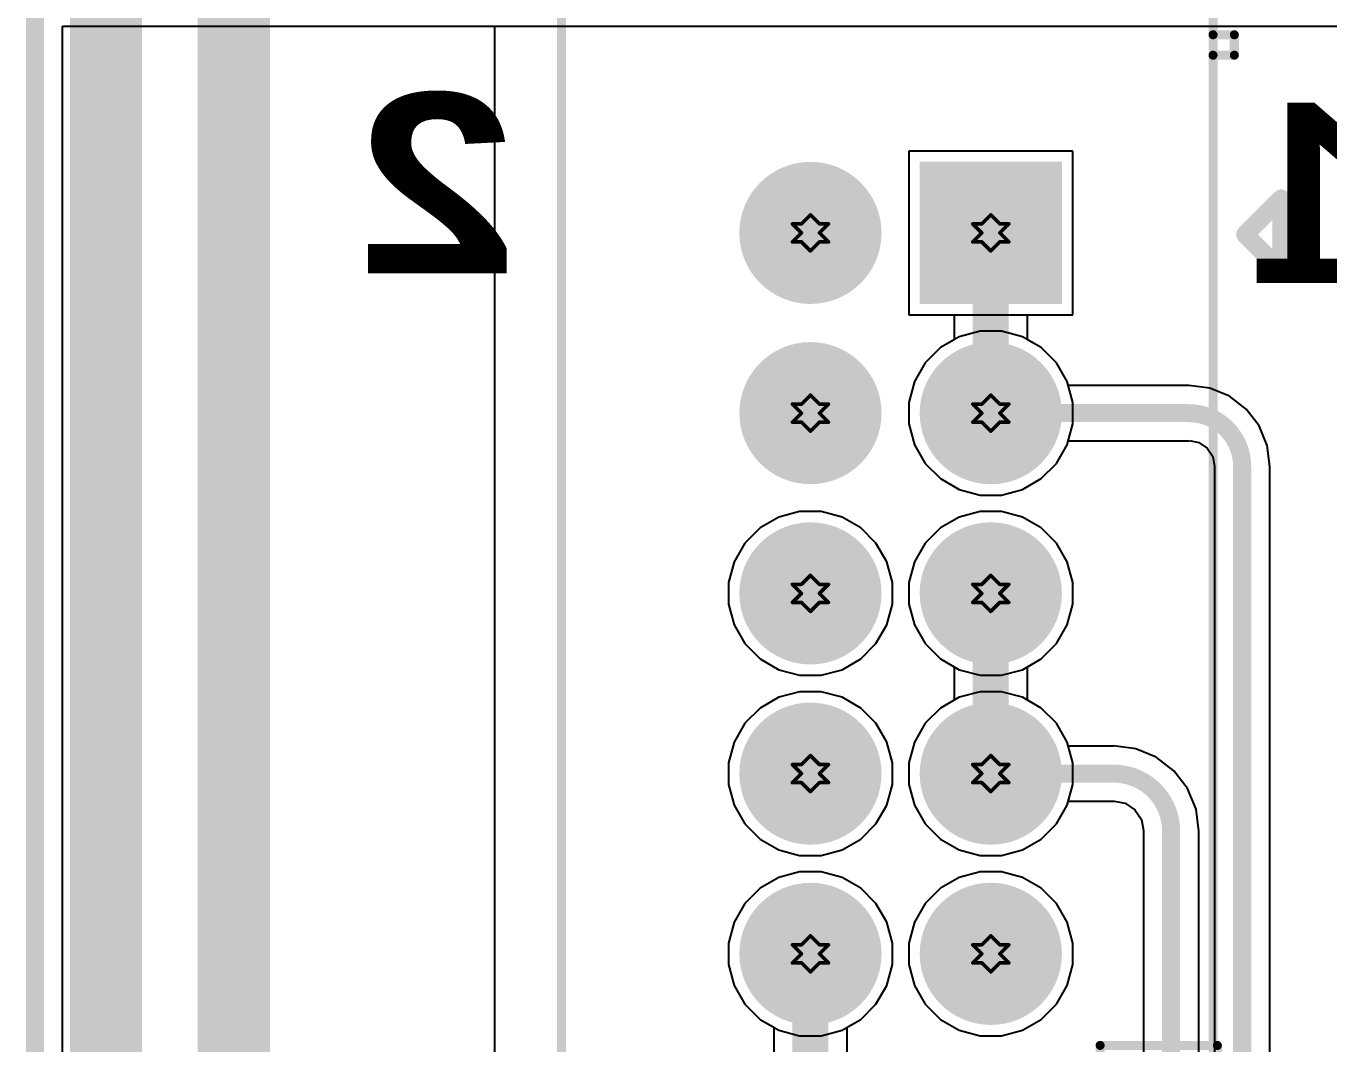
# Model space of a CAD drawing. Header units: inches. Extents: x -0.1 to 10.2, y 0 to 6.5.
# Drawn here: x -0.005 to 0.717, y 2.265 to 2.83 of the extents above; entities that cross this region are included whole.
import ezdxf

# ---------------------------------------------------------------- set-up
doc = ezdxf.new("R2010")
doc.units = ezdxf.units.IN
doc.header["$MEASUREMENT"] = 0
for name, color, linetype in [('Board Outline', 216, 'Continuous'), ('Bottom Layer', 5, 'Continuous'), ('Bottom Overlay', 54, 'Continuous'), ('Bottom Solder', 6, 'Continuous'), ('Drill Drawing', 1, 'Continuous'), ('Multi-Layer', 9, 'Continuous'), ('Pad Holes', 156, 'Continuous'), ('Top Layer', 1, 'Continuous'), ('Top Solder', 216, 'Continuous')]:
    doc.layers.add(name, color=color, linetype=linetype)
doc.styles.add('Arial Black_Bold', font='', dxfattribs={"height": 0.2})
doc.styles.add('Calibri_Bold', font='', dxfattribs={"height": 0.2})
doc.styles.get('Arial Black_Bold').set_extended_font_data('Arial Black', bold=True)
doc.styles.get('Calibri_Bold').set_extended_font_data('Calibri', bold=True)

# ---------------------------------------------------------------- blocks, each defined once
blk = doc.blocks.new('X9555WV_2_12_6TV01_B_57')
at = {"layer": 'Bottom Layer'}
blk.add_hatch(color=5, dxfattribs=at).paths.add_polyline_path([(-0.51457, 0.08543), (-0.51457, 0.01456), (-0.58544, 0.01456), (-0.58544, 0.08543)])
h = blk.add_hatch(color=5, dxfattribs=at)
edge = h.paths.add_edge_path()
edge.add_arc((-0.45, 0.05), 0.03543, 0, 360)
h = blk.add_hatch(color=5, dxfattribs=at)
edge = h.paths.add_edge_path()
edge.add_arc((-0.35, 0.05), 0.03543, 0, 360)
h = blk.add_hatch(color=5, dxfattribs=at)
edge = h.paths.add_edge_path()
edge.add_arc((-0.25, 0.05), 0.03543, 0, 360)
h = blk.add_hatch(color=5, dxfattribs=at)
edge = h.paths.add_edge_path()
edge.add_arc((-0.15, 0.05), 0.03543, 0, 360)
h = blk.add_hatch(color=5, dxfattribs=at)
edge = h.paths.add_edge_path()
edge.add_arc((-0.55, -0.05), 0.03543, 0, 360)
h = blk.add_hatch(color=5, dxfattribs=at)
edge = h.paths.add_edge_path()
edge.add_arc((-0.45, -0.05), 0.03543, 0, 360)
h = blk.add_hatch(color=5, dxfattribs=at)
edge = h.paths.add_edge_path()
edge.add_arc((-0.35, -0.05), 0.03543, 0, 360)
h = blk.add_hatch(color=5, dxfattribs=at)
edge = h.paths.add_edge_path()
edge.add_arc((-0.25, -0.05), 0.03543, 0, 360)
h = blk.add_hatch(color=5, dxfattribs=at)
edge = h.paths.add_edge_path()
edge.add_arc((-0.15, -0.05), 0.03543, 0, 360)
at = {"layer": 'Bottom Solder'}
blk.add_hatch(color=6, dxfattribs=at).paths.add_polyline_path([(-0.51057, 0.08943), (-0.51057, 0.01056), (-0.58944, 0.01056), (-0.58944, 0.08943)])
h = blk.add_hatch(color=6, dxfattribs=at)
edge = h.paths.add_edge_path()
edge.add_arc((-0.45, 0.05), 0.03943, 0, 360)
h = blk.add_hatch(color=6, dxfattribs=at)
edge = h.paths.add_edge_path()
edge.add_arc((-0.35, 0.05), 0.03943, 0, 360)
h = blk.add_hatch(color=6, dxfattribs=at)
edge = h.paths.add_edge_path()
edge.add_arc((-0.25, 0.05), 0.03943, 0, 360)
h = blk.add_hatch(color=6, dxfattribs=at)
edge = h.paths.add_edge_path()
edge.add_arc((-0.15, 0.05), 0.03943, 0, 360)
h = blk.add_hatch(color=6, dxfattribs=at)
edge = h.paths.add_edge_path()
edge.add_arc((-0.55, -0.05), 0.03943, 0, 360)
h = blk.add_hatch(color=6, dxfattribs=at)
edge = h.paths.add_edge_path()
edge.add_arc((-0.45, -0.05), 0.03943, 0, 360)
h = blk.add_hatch(color=6, dxfattribs=at)
edge = h.paths.add_edge_path()
edge.add_arc((-0.35, -0.05), 0.03943, 0, 360)
h = blk.add_hatch(color=6, dxfattribs=at)
edge = h.paths.add_edge_path()
edge.add_arc((-0.25, -0.05), 0.03943, 0, 360)
h = blk.add_hatch(color=6, dxfattribs=at)
edge = h.paths.add_edge_path()
edge.add_arc((-0.15, -0.05), 0.03943, 0, 360)
at = {"layer": 'Multi-Layer'}
blk.add_hatch(color=9, dxfattribs=at).paths.add_polyline_path([(-0.51457, 0.08543), (-0.51457, 0.01456), (-0.58544, 0.01456), (-0.58544, 0.08543)])
h = blk.add_hatch(color=9, dxfattribs=at)
edge = h.paths.add_edge_path()
edge.add_arc((-0.45, 0.05), 0.03543, 0, 360)
h = blk.add_hatch(color=9, dxfattribs=at)
edge = h.paths.add_edge_path()
edge.add_arc((-0.35, 0.05), 0.03543, 0, 360)
h = blk.add_hatch(color=9, dxfattribs=at)
edge = h.paths.add_edge_path()
edge.add_arc((-0.25, 0.05), 0.03543, 0, 360)
h = blk.add_hatch(color=9, dxfattribs=at)
edge = h.paths.add_edge_path()
edge.add_arc((-0.15, 0.05), 0.03543, 0, 360)
h = blk.add_hatch(color=9, dxfattribs=at)
edge = h.paths.add_edge_path()
edge.add_arc((-0.55, -0.05), 0.03543, 0, 360)
h = blk.add_hatch(color=9, dxfattribs=at)
edge = h.paths.add_edge_path()
edge.add_arc((-0.45, -0.05), 0.03543, 0, 360)
h = blk.add_hatch(color=9, dxfattribs=at)
edge = h.paths.add_edge_path()
edge.add_arc((-0.35, -0.05), 0.03543, 0, 360)
h = blk.add_hatch(color=9, dxfattribs=at)
edge = h.paths.add_edge_path()
edge.add_arc((-0.25, -0.05), 0.03543, 0, 360)
h = blk.add_hatch(color=9, dxfattribs=at)
edge = h.paths.add_edge_path()
edge.add_arc((-0.15, -0.05), 0.03543, 0, 360)
at = {"layer": 'Pad Holes'}
h = blk.add_hatch(color=7, dxfattribs=at)
edge = h.paths.add_edge_path()
edge.add_arc((-0.55, 0.05), 0.02165, 0, 360)
h = blk.add_hatch(color=7, dxfattribs=at)
edge = h.paths.add_edge_path()
edge.add_arc((-0.45, 0.05), 0.02165, 0, 360)
h = blk.add_hatch(color=7, dxfattribs=at)
edge = h.paths.add_edge_path()
edge.add_arc((-0.35, 0.05), 0.02165, 0, 360)
h = blk.add_hatch(color=7, dxfattribs=at)
edge = h.paths.add_edge_path()
edge.add_arc((-0.25, 0.05), 0.02165, 0, 360)
h = blk.add_hatch(color=7, dxfattribs=at)
edge = h.paths.add_edge_path()
edge.add_arc((-0.15, 0.05), 0.02165, 0, 360)
h = blk.add_hatch(color=7, dxfattribs=at)
edge = h.paths.add_edge_path()
edge.add_arc((-0.55, -0.05), 0.02165, 0, 360)
h = blk.add_hatch(color=7, dxfattribs=at)
edge = h.paths.add_edge_path()
edge.add_arc((-0.45, -0.05), 0.02165, 0, 360)
h = blk.add_hatch(color=7, dxfattribs=at)
edge = h.paths.add_edge_path()
edge.add_arc((-0.35, -0.05), 0.02165, 0, 360)
h = blk.add_hatch(color=7, dxfattribs=at)
edge = h.paths.add_edge_path()
edge.add_arc((-0.25, -0.05), 0.02165, 0, 360)
h = blk.add_hatch(color=7, dxfattribs=at)
edge = h.paths.add_edge_path()
edge.add_arc((-0.15, -0.05), 0.02165, 0, 360)
at = {"layer": 'Top Layer'}
blk.add_hatch(color=1, dxfattribs=at).paths.add_polyline_path([(-0.51457, 0.08543), (-0.51457, 0.01456), (-0.58544, 0.01456), (-0.58544, 0.08543)])
h = blk.add_hatch(color=1, dxfattribs=at)
edge = h.paths.add_edge_path()
edge.add_arc((-0.45, 0.05), 0.03543, 0, 360)
h = blk.add_hatch(color=1, dxfattribs=at)
edge = h.paths.add_edge_path()
edge.add_arc((-0.35, 0.05), 0.03543, 0, 360)
h = blk.add_hatch(color=1, dxfattribs=at)
edge = h.paths.add_edge_path()
edge.add_arc((-0.25, 0.05), 0.03543, 0, 360)
h = blk.add_hatch(color=1, dxfattribs=at)
edge = h.paths.add_edge_path()
edge.add_arc((-0.15, 0.05), 0.03543, 0, 360)
h = blk.add_hatch(color=1, dxfattribs=at)
edge = h.paths.add_edge_path()
edge.add_arc((-0.55, -0.05), 0.03543, 0, 360)
h = blk.add_hatch(color=1, dxfattribs=at)
edge = h.paths.add_edge_path()
edge.add_arc((-0.45, -0.05), 0.03543, 0, 360)
h = blk.add_hatch(color=1, dxfattribs=at)
edge = h.paths.add_edge_path()
edge.add_arc((-0.35, -0.05), 0.03543, 0, 360)
h = blk.add_hatch(color=1, dxfattribs=at)
edge = h.paths.add_edge_path()
edge.add_arc((-0.25, -0.05), 0.03543, 0, 360)
h = blk.add_hatch(color=1, dxfattribs=at)
edge = h.paths.add_edge_path()
edge.add_arc((-0.15, -0.05), 0.03543, 0, 360)
at = {"layer": 'Top Solder'}
blk.add_hatch(color=216, dxfattribs=at).paths.add_polyline_path([(-0.51057, 0.08943), (-0.51057, 0.01056), (-0.58944, 0.01056), (-0.58944, 0.08943)])
h = blk.add_hatch(color=216, dxfattribs=at)
edge = h.paths.add_edge_path()
edge.add_arc((-0.45, 0.05), 0.03943, 0, 360)
h = blk.add_hatch(color=216, dxfattribs=at)
edge = h.paths.add_edge_path()
edge.add_arc((-0.35, 0.05), 0.03943, 0, 360)
h = blk.add_hatch(color=216, dxfattribs=at)
edge = h.paths.add_edge_path()
edge.add_arc((-0.25, 0.05), 0.03943, 0, 360)
h = blk.add_hatch(color=216, dxfattribs=at)
edge = h.paths.add_edge_path()
edge.add_arc((-0.15, 0.05), 0.03943, 0, 360)
h = blk.add_hatch(color=216, dxfattribs=at)
edge = h.paths.add_edge_path()
edge.add_arc((-0.55, -0.05), 0.03943, 0, 360)
h = blk.add_hatch(color=216, dxfattribs=at)
edge = h.paths.add_edge_path()
edge.add_arc((-0.45, -0.05), 0.03943, 0, 360)
h = blk.add_hatch(color=216, dxfattribs=at)
edge = h.paths.add_edge_path()
edge.add_arc((-0.35, -0.05), 0.03943, 0, 360)
h = blk.add_hatch(color=216, dxfattribs=at)
edge = h.paths.add_edge_path()
edge.add_arc((-0.25, -0.05), 0.03943, 0, 360)
h = blk.add_hatch(color=216, dxfattribs=at)
edge = h.paths.add_edge_path()
edge.add_arc((-0.15, -0.05), 0.03943, 0, 360)
at = {"layer": 'Bottom Overlay'}
for points, const_width in [([(-0.5491, 0.19105), (-0.5691, 0.21105)], 0.01), ([(-0.5291, 0.21105), (-0.5691, 0.21105)], 0.01), ([(-0.5491, 0.19105), (-0.5291, 0.21105)], 0.01), ([(-0.65994, 0.17323), (-0.65994, 0.18504)], 0.005), ([(-0.64858, 0.18504), (-0.65994, 0.18504)], 0.005), ([(-0.64858, 0.17323), (-0.64858, 0.18504)], 0.005), ([(0.755, 0.17323), (-0.755, 0.17323)], 0.005), ([(0.1008, 0.17563), (-0.0992, 0.17563)], 0.005), ([(-0.0992, 0.11063), (-0.0992, 0.17563)], 0.005), ([(0.1008, 0.11063), (-0.0992, 0.11063)], 0.005), ([(0.755, -0.188), (-0.755, -0.188)], 0.005)]:
    blk.add_lwpolyline(points, dxfattribs=dict(at, const_width=const_width))
for points, const_width in [([(-0.5716, 0.21105, 1), (-0.5666, 0.21105, 1)], 0.005), ([(-0.5716, 0.21105, 1), (-0.5666, 0.21105, 1)], 0.005), ([(-0.5316, 0.21105, 1), (-0.5266, 0.21105, 1)], 0.005), ([(-0.5316, 0.21105, 1), (-0.5266, 0.21105, 1)], 0.005), ([(-0.5516, 0.19105, 1), (-0.5466, 0.19105, 1)], 0.005), ([(-0.5516, 0.19105, 1), (-0.5466, 0.19105, 1)], 0.005), ([(-0.66119, 0.18504, 1), (-0.65869, 0.18504, 1)], 0.0025), ([(-0.66119, 0.18504, 1), (-0.65869, 0.18504, 1)], 0.0025), ([(-0.64982, 0.18504, 1), (-0.64733, 0.18504, 1)], 0.0025), ([(-0.64982, 0.18504, 1), (-0.64733, 0.18504, 1)], 0.0025), ([(-0.66119, 0.17323, 1), (-0.65869, 0.17323, 1)], 0.0025), ([(-0.64983, 0.17323, 1), (-0.64733, 0.17323, 1)], 0.0025), ([(-0.10045, 0.17563, 1), (-0.09795, 0.17563, 1)], 0.0025), ([(-0.10045, 0.17563, 1), (-0.09795, 0.17563, 1)], 0.0025), ([(-0.10045, 0.11063, 1), (-0.09795, 0.11063, 1)], 0.0025), ([(-0.10045, 0.11063, 1), (-0.09795, 0.11063, 1)], 0.0025)]:
    blk.add_lwpolyline(points, format="xyb", close=True, dxfattribs=dict(at, const_width=const_width))

msp = doc.modelspace()

# ---------------------------------------------------------------- linework, layer by layer
at = {"layer": 'Board Outline', "const_width": 0.01}
msp.add_lwpolyline([(0, 0), (0, 4.33071)], dxfattribs=at)
at = {"layer": 'Bottom Layer'}
for p, q in [((0.01529, 0.33465), (0.01529, 2.83)), ((0.01529, 2.83), (4.42345, 2.83)), ((0.57535, 2.76079), (0.48448, 2.76079)), ((0.48448, 2.76079), (0.48448, 2.66992)), ((0.57535, 2.66992), (0.57535, 2.76079)), ((0.48448, 2.66992), (0.50953, 2.66992)), ((0.50953, 2.66992), (0.50953, 2.65605)), ((0.55031, 2.65604), (0.55031, 2.66992)), ((0.55031, 2.66992), (0.57535, 2.66992)), ((0.50202, 2.65171), (0.49356, 2.64325)), ((0.50953, 2.65605), (0.50202, 2.65171)), ((0.55781, 2.65171), (0.55031, 2.65604)), ((0.56627, 2.64325), (0.55781, 2.65171)), ((0.49356, 2.64325), (0.48758, 2.63289)), ((0.57225, 2.63289), (0.56627, 2.64325)), ((0.48758, 2.63289), (0.48448, 2.62134)), ((0.57286, 2.63065), (0.57225, 2.63289)), ((0.63976, 2.63065), (0.57286, 2.63065)), ((0.65139, 2.62921), (0.63976, 2.63074)), ((0.63976, 2.63074), (0.63976, 2.63065)), ((0.63976, 2.63065), (0.63976, 2.63065)), ((0.66222, 2.62472), (0.65139, 2.62921)), ((0.67152, 2.61758), (0.66222, 2.62472)), ((0.48448, 2.62134), (0.48448, 2.60937)), ((0.67866, 2.60828), (0.67152, 2.61758)), ((0.48448, 2.60937), (0.48758, 2.59782)), ((0.68314, 2.59745), (0.67866, 2.60828)), ((0.48758, 2.59782), (0.49356, 2.58746)), ((0.56627, 2.58746), (0.57225, 2.59782)), ((0.57225, 2.59782), (0.57286, 2.60006)), ((0.57286, 2.60006), (0.63976, 2.60006)), ((0.63976, 2.60006), (0.63994, 2.60009)), ((0.63994, 2.60009), (0.64524, 2.59904)), ((0.64524, 2.59904), (0.64988, 2.59594)), ((0.64988, 2.59594), (0.65298, 2.5913)), ((0.68468, 2.58583), (0.68314, 2.59745)), ((0.49356, 2.58746), (0.50202, 2.579)), ((0.55781, 2.579), (0.56627, 2.58746)), ((0.65298, 2.5913), (0.65403, 2.586)), ((0.65403, 2.586), (0.654, 2.58583)), ((0.654, 2.58583), (0.654, 1.46011)), ((0.68458, 1.45256), (0.68458, 2.58583)), ((0.68458, 2.58583), (0.68468, 2.58583)), ((0.50202, 2.579), (0.51238, 2.57302)), ((0.51238, 2.57302), (0.52394, 2.56992)), ((0.5359, 2.56992), (0.54745, 2.57302)), ((0.54745, 2.57302), (0.55781, 2.579)), ((0.52394, 2.56992), (0.5359, 2.56992)), ((0.41238, 2.55769), (0.40202, 2.55171)), ((0.42394, 2.56079), (0.41238, 2.55769)), ((0.4359, 2.56079), (0.42394, 2.56079)), ((0.44745, 2.55769), (0.4359, 2.56079)), ((0.45781, 2.55171), (0.44745, 2.55769)), ((0.51238, 2.55769), (0.50202, 2.55171)), ((0.52394, 2.56079), (0.51238, 2.55769)), ((0.5359, 2.56079), (0.52394, 2.56079)), ((0.54745, 2.55769), (0.5359, 2.56079)), ((0.55781, 2.55171), (0.54745, 2.55769)), ((0.40202, 2.55171), (0.39356, 2.54325)), ((0.46627, 2.54325), (0.45781, 2.55171)), ((0.50202, 2.55171), (0.49356, 2.54325)), ((0.56627, 2.54325), (0.55781, 2.55171)), ((0.39356, 2.54325), (0.38758, 2.53289)), ((0.47225, 2.53289), (0.46627, 2.54325)), ((0.49356, 2.54325), (0.48758, 2.53289)), ((0.57225, 2.53289), (0.56627, 2.54325)), ((0.38758, 2.53289), (0.38448, 2.52134)), ((0.47535, 2.52134), (0.47225, 2.53289)), ((0.48758, 2.53289), (0.48448, 2.52134)), ((0.57535, 2.52134), (0.57225, 2.53289)), ((0.38448, 2.52134), (0.38448, 2.50937)), ((0.47535, 2.50937), (0.47535, 2.52134)), ((0.48448, 2.52134), (0.48448, 2.50937)), ((0.57535, 2.50937), (0.57535, 2.52134)), ((0.38448, 2.50937), (0.38758, 2.49782)), ((0.47225, 2.49782), (0.47535, 2.50937)), ((0.48448, 2.50937), (0.48758, 2.49782)), ((0.57225, 2.49782), (0.57535, 2.50937)), ((0.38758, 2.49782), (0.39356, 2.48746)), ((0.46627, 2.48746), (0.47225, 2.49782)), ((0.48758, 2.49782), (0.49356, 2.48746)), ((0.56627, 2.48746), (0.57225, 2.49782)), ((0.39356, 2.48746), (0.40202, 2.479)), ((0.45781, 2.479), (0.46627, 2.48746)), ((0.49356, 2.48746), (0.50202, 2.479)), ((0.55781, 2.479), (0.56627, 2.48746)), ((0.40202, 2.479), (0.41238, 2.47302)), ((0.44745, 2.47302), (0.45781, 2.479)), ((0.50202, 2.479), (0.50953, 2.47467)), ((0.55031, 2.47467), (0.55781, 2.479)), ((0.41238, 2.47302), (0.42394, 2.46992)), ((0.4359, 2.46992), (0.44745, 2.47302)), ((0.50953, 2.47467), (0.50953, 2.45605)), ((0.55031, 2.45604), (0.55031, 2.47467)), ((0.42394, 2.46992), (0.4359, 2.46992)), ((0.41238, 2.45769), (0.40202, 2.45171)), ((0.42394, 2.46079), (0.41238, 2.45769)), ((0.4359, 2.46079), (0.42394, 2.46079)), ((0.44745, 2.45769), (0.4359, 2.46079)), ((0.45781, 2.45171), (0.44745, 2.45769)), ((0.40202, 2.45171), (0.39356, 2.44325)), ((0.46627, 2.44325), (0.45781, 2.45171)), ((0.50202, 2.45171), (0.49356, 2.44325)), ((0.50953, 2.45605), (0.50202, 2.45171)), ((0.55781, 2.45171), (0.55031, 2.45604)), ((0.56627, 2.44325), (0.55781, 2.45171)), ((0.39356, 2.44325), (0.38758, 2.43289)), ((0.47225, 2.43289), (0.46627, 2.44325)), ((0.49356, 2.44325), (0.48758, 2.43289)), ((0.57225, 2.43289), (0.56627, 2.44325)), ((0.38758, 2.43289), (0.38448, 2.42134)), ((0.47535, 2.42134), (0.47225, 2.43289)), ((0.48758, 2.43289), (0.48448, 2.42134)), ((0.57286, 2.43065), (0.57225, 2.43289)), ((0.59803, 2.43065), (0.57286, 2.43065)), ((0.61027, 2.42915), (0.59803, 2.43076)), ((0.59803, 2.43076), (0.59803, 2.43065)), ((0.59803, 2.43065), (0.59803, 2.43065)), ((0.62168, 2.42442), (0.61027, 2.42915)), ((0.38448, 2.42134), (0.38448, 2.40937)), ((0.47535, 2.40937), (0.47535, 2.42134)), ((0.48448, 2.42134), (0.48448, 2.40937)), ((0.63147, 2.41691), (0.62168, 2.42442)), ((0.63899, 2.40711), (0.63147, 2.41691)), ((0.38448, 2.40937), (0.38758, 2.39782)), ((0.47225, 2.39782), (0.47535, 2.40937)), ((0.48448, 2.40937), (0.48758, 2.39782)), ((0.64371, 2.39571), (0.63899, 2.40711)), ((0.57225, 2.39782), (0.57286, 2.40006)), ((0.57286, 2.40006), (0.59803, 2.40006)), ((0.59803, 2.40006), (0.59832, 2.40012)), ((0.59832, 2.40012), (0.60443, 2.3989)), ((0.60443, 2.3989), (0.60985, 2.39528)), ((0.38758, 2.39782), (0.39356, 2.38746)), ((0.46627, 2.38746), (0.47225, 2.39782)), ((0.48758, 2.39782), (0.49356, 2.38746)), ((0.56627, 2.38746), (0.57225, 2.39782)), ((0.60985, 2.39528), (0.61347, 2.38986)), ((0.64533, 2.38346), (0.64371, 2.39571)), ((0.39356, 2.38746), (0.40202, 2.379)), ((0.45781, 2.379), (0.46627, 2.38746)), ((0.49356, 2.38746), (0.50202, 2.379)), ((0.55781, 2.379), (0.56627, 2.38746)), ((0.61347, 2.38986), (0.61468, 2.38375)), ((0.40202, 2.379), (0.41238, 2.37302)), ((0.44745, 2.37302), (0.45781, 2.379)), ((0.50202, 2.379), (0.51238, 2.37302)), ((0.54745, 2.37302), (0.55781, 2.379)), ((0.61468, 2.38375), (0.61463, 2.38346)), ((0.61463, 2.38346), (0.61463, 1.42074)), ((0.64521, 1.46387), (0.64521, 2.38346)), ((0.64521, 2.38346), (0.64533, 2.38346)), ((0.41238, 2.37302), (0.42394, 2.36992)), ((0.42394, 2.36992), (0.4359, 2.36992)), ((0.4359, 2.36992), (0.44745, 2.37302)), ((0.51238, 2.37302), (0.52394, 2.36992)), ((0.52394, 2.36992), (0.5359, 2.36992)), ((0.5359, 2.36992), (0.54745, 2.37302)), ((0.41238, 2.35769), (0.40202, 2.35171)), ((0.42394, 2.36079), (0.41238, 2.35769)), ((0.4359, 2.36079), (0.42394, 2.36079)), ((0.44745, 2.35769), (0.4359, 2.36079)), ((0.45781, 2.35171), (0.44745, 2.35769)), ((0.51238, 2.35769), (0.50202, 2.35171)), ((0.52394, 2.36079), (0.51238, 2.35769)), ((0.5359, 2.36079), (0.52394, 2.36079)), ((0.54745, 2.35769), (0.5359, 2.36079)), ((0.55781, 2.35171), (0.54745, 2.35769)), ((0.40202, 2.35171), (0.39356, 2.34325)), ((0.46627, 2.34325), (0.45781, 2.35171)), ((0.50202, 2.35171), (0.49356, 2.34325)), ((0.56627, 2.34325), (0.55781, 2.35171)), ((0.39356, 2.34325), (0.38758, 2.33289)), ((0.47225, 2.33289), (0.46627, 2.34325)), ((0.49356, 2.34325), (0.48758, 2.33289)), ((0.57225, 2.33289), (0.56627, 2.34325)), ((0.38758, 2.33289), (0.38448, 2.32134)), ((0.47535, 2.32134), (0.47225, 2.33289)), ((0.48758, 2.33289), (0.48448, 2.32134)), ((0.57535, 2.32134), (0.57225, 2.33289)), ((0.38448, 2.32134), (0.38448, 2.30937)), ((0.47535, 2.30937), (0.47535, 2.32134)), ((0.48448, 2.32134), (0.48448, 2.30937)), ((0.57535, 2.30937), (0.57535, 2.32134)), ((0.38448, 2.30937), (0.38758, 2.29782)), ((0.47225, 2.29782), (0.47535, 2.30937)), ((0.48448, 2.30937), (0.48758, 2.29782)), ((0.57225, 2.29782), (0.57535, 2.30937)), ((0.38758, 2.29782), (0.39356, 2.28746)), ((0.46627, 2.28746), (0.47225, 2.29782)), ((0.48758, 2.29782), (0.49356, 2.28746)), ((0.56627, 2.28746), (0.57225, 2.29782)), ((0.39356, 2.28746), (0.40202, 2.279)), ((0.45781, 2.279), (0.46627, 2.28746)), ((0.49356, 2.28746), (0.50202, 2.279)), ((0.55781, 2.279), (0.56627, 2.28746)), ((0.40202, 2.279), (0.40953, 2.27467)), ((0.45031, 2.27467), (0.45781, 2.279)), ((0.50202, 2.279), (0.51238, 2.27302)), ((0.54745, 2.27302), (0.55781, 2.279)), ((0.40953, 2.27467), (0.40953, 2.25605)), ((0.45031, 2.25604), (0.45031, 2.27467)), ((0.51238, 2.27302), (0.52394, 2.26992)), ((0.52394, 2.26992), (0.5359, 2.26992)), ((0.5359, 2.26992), (0.54745, 2.27302))]:
    msp.add_line(p, q, dxfattribs=at)
for points, const_width in [([(0.52992, 2.61535), (0.52992, 2.71535)], 0.02), ([(0.52992, 2.61535), (0.63976, 2.61535)], 0.01), ([(0.52992, 2.61535), (0.52992, 2.61535)], 0.01), ([(0.66929, 1.43701), (0.66929, 2.58583)], 0.01), ([(0.52992, 2.41535), (0.52992, 2.51535)], 0.02), ([(0.52992, 2.41535), (0.59803, 2.41535)], 0.01), ([(0.62992, 1.39764), (0.62992, 2.38346)], 0.01), ([(0.42992, 2.21535), (0.42992, 2.31535)], 0.02)]:
    msp.add_lwpolyline(points, dxfattribs=dict(at, const_width=const_width))
for points, const_width in [([(0.52492, 2.71535, 1), (0.53492, 2.71535, 1)], 0.01), ([(0.52492, 2.61535, 1), (0.53492, 2.61535, 1)], 0.01), ([(0.52742, 2.61535, 1), (0.53242, 2.61535, 1)], 0.005), ([(0.52742, 2.61535, 1), (0.53242, 2.61535, 1)], 0.005), ([(0.52742, 2.61535, 1), (0.53242, 2.61535, 1)], 0.005), ([(0.63726, 2.61535, 1), (0.64226, 2.61535, 1)], 0.005), ([(0.63726, 2.61535, 1), (0.64226, 2.61535, 1)], 0.005), ([(0.66679, 2.58583, 1), (0.67179, 2.58583, 1)], 0.005), ([(0.66679, 2.58583, 1), (0.67179, 2.58583, 1)], 0.005), ([(0.52492, 2.51535, 1), (0.53492, 2.51535, 1)], 0.01), ([(0.52492, 2.41535, 1), (0.53492, 2.41535, 1)], 0.01), ([(0.52742, 2.41535, 1), (0.53242, 2.41535, 1)], 0.005), ([(0.59553, 2.41535, 1), (0.60053, 2.41535, 1)], 0.005), ([(0.59553, 2.41535, 1), (0.60053, 2.41535, 1)], 0.005), ([(0.62742, 2.38346, 1), (0.63242, 2.38346, 1)], 0.005), ([(0.62742, 2.38346, 1), (0.63242, 2.38346, 1)], 0.005), ([(0.42492, 2.31535, 1), (0.43492, 2.31535, 1)], 0.01)]:
    msp.add_lwpolyline(points, format="xyb", close=True, dxfattribs=dict(at, const_width=const_width))
at = {"layer": 'Bottom Layer', "const_width": 0.01}
for points in [[(0.63976, 2.61535, -0.414214), (0.66929, 2.58583)], [(0.59803, 2.41535, -0.414214), (0.62992, 2.38346)]]:
    msp.add_lwpolyline(points, format="xyb", dxfattribs=at)
at = {"layer": 'Drill Drawing', "const_width": 0.002}
for points in [[(0.42492, 2.72035), (0.42992, 2.72535)], [(0.42992, 2.72535), (0.43492, 2.72035)], [(0.52492, 2.72035), (0.52992, 2.72535)], [(0.52992, 2.72535), (0.53492, 2.72035)], [(0.41992, 2.72035), (0.42492, 2.71535)], [(0.41992, 2.72035), (0.42492, 2.72035)], [(0.41992, 2.71035), (0.42492, 2.71535)], [(0.43492, 2.72035), (0.43992, 2.72035)], [(0.43492, 2.71535), (0.43992, 2.72035)], [(0.43492, 2.71535), (0.43992, 2.71035)], [(0.51992, 2.72035), (0.52492, 2.71535)], [(0.51992, 2.72035), (0.52492, 2.72035)], [(0.51992, 2.71035), (0.52492, 2.71535)], [(0.53492, 2.72035), (0.53992, 2.72035)], [(0.53492, 2.71535), (0.53992, 2.72035)], [(0.53492, 2.71535), (0.53992, 2.71035)], [(0.41992, 2.71035), (0.42492, 2.71035)], [(0.42492, 2.71035), (0.42992, 2.70535)], [(0.42992, 2.70535), (0.43492, 2.71035)], [(0.43492, 2.71035), (0.43992, 2.71035)], [(0.51992, 2.71035), (0.52492, 2.71035)], [(0.52492, 2.71035), (0.52992, 2.70535)], [(0.52992, 2.70535), (0.53492, 2.71035)], [(0.53492, 2.71035), (0.53992, 2.71035)], [(0.42492, 2.62035), (0.42992, 2.62535)], [(0.42992, 2.62535), (0.43492, 2.62035)], [(0.52492, 2.62035), (0.52992, 2.62535)], [(0.52992, 2.62535), (0.53492, 2.62035)], [(0.41992, 2.62035), (0.42492, 2.61535)], [(0.41992, 2.62035), (0.42492, 2.62035)], [(0.41992, 2.61035), (0.42492, 2.61535)], [(0.43492, 2.62035), (0.43992, 2.62035)], [(0.43492, 2.61535), (0.43992, 2.62035)], [(0.43492, 2.61535), (0.43992, 2.61035)], [(0.51992, 2.62035), (0.52492, 2.61535)], [(0.51992, 2.62035), (0.52492, 2.62035)], [(0.51992, 2.61035), (0.52492, 2.61535)], [(0.53492, 2.62035), (0.53992, 2.62035)], [(0.53492, 2.61535), (0.53992, 2.62035)], [(0.53492, 2.61535), (0.53992, 2.61035)], [(0.41992, 2.61035), (0.42492, 2.61035)], [(0.42492, 2.61035), (0.42992, 2.60535)], [(0.42992, 2.60535), (0.43492, 2.61035)], [(0.43492, 2.61035), (0.43992, 2.61035)], [(0.51992, 2.61035), (0.52492, 2.61035)], [(0.52492, 2.61035), (0.52992, 2.60535)], [(0.52992, 2.60535), (0.53492, 2.61035)], [(0.53492, 2.61035), (0.53992, 2.61035)], [(0.41992, 2.52035), (0.42492, 2.51535)], [(0.41992, 2.52035), (0.42492, 2.52035)], [(0.42492, 2.52035), (0.42992, 2.52535)], [(0.42992, 2.52535), (0.43492, 2.52035)], [(0.43492, 2.52035), (0.43992, 2.52035)], [(0.43492, 2.51535), (0.43992, 2.52035)], [(0.51992, 2.52035), (0.52492, 2.51535)], [(0.51992, 2.52035), (0.52492, 2.52035)], [(0.52492, 2.52035), (0.52992, 2.52535)], [(0.52992, 2.52535), (0.53492, 2.52035)], [(0.53492, 2.52035), (0.53992, 2.52035)], [(0.53492, 2.51535), (0.53992, 2.52035)], [(0.41992, 2.51035), (0.42492, 2.51535)], [(0.43492, 2.51535), (0.43992, 2.51035)], [(0.51992, 2.51035), (0.52492, 2.51535)], [(0.53492, 2.51535), (0.53992, 2.51035)], [(0.41992, 2.51035), (0.42492, 2.51035)], [(0.42492, 2.51035), (0.42992, 2.50535)], [(0.42992, 2.50535), (0.43492, 2.51035)], [(0.43492, 2.51035), (0.43992, 2.51035)], [(0.51992, 2.51035), (0.52492, 2.51035)], [(0.52492, 2.51035), (0.52992, 2.50535)], [(0.52992, 2.50535), (0.53492, 2.51035)], [(0.53492, 2.51035), (0.53992, 2.51035)], [(0.41992, 2.42035), (0.42492, 2.41535)], [(0.41992, 2.42035), (0.42492, 2.42035)], [(0.42492, 2.42035), (0.42992, 2.42535)], [(0.42992, 2.42535), (0.43492, 2.42035)], [(0.43492, 2.42035), (0.43992, 2.42035)], [(0.43492, 2.41535), (0.43992, 2.42035)], [(0.51992, 2.42035), (0.52492, 2.41535)], [(0.51992, 2.42035), (0.52492, 2.42035)], [(0.52492, 2.42035), (0.52992, 2.42535)], [(0.52992, 2.42535), (0.53492, 2.42035)], [(0.53492, 2.42035), (0.53992, 2.42035)], [(0.53492, 2.41535), (0.53992, 2.42035)], [(0.41992, 2.41035), (0.42492, 2.41535)], [(0.43492, 2.41535), (0.43992, 2.41035)], [(0.51992, 2.41035), (0.52492, 2.41535)], [(0.53492, 2.41535), (0.53992, 2.41035)], [(0.41992, 2.41035), (0.42492, 2.41035)], [(0.42492, 2.41035), (0.42992, 2.40535)], [(0.42992, 2.40535), (0.43492, 2.41035)], [(0.43492, 2.41035), (0.43992, 2.41035)], [(0.51992, 2.41035), (0.52492, 2.41035)], [(0.52492, 2.41035), (0.52992, 2.40535)], [(0.52992, 2.40535), (0.53492, 2.41035)], [(0.53492, 2.41035), (0.53992, 2.41035)], [(0.42492, 2.32035), (0.42992, 2.32535)], [(0.42992, 2.32535), (0.43492, 2.32035)], [(0.52492, 2.32035), (0.52992, 2.32535)], [(0.52992, 2.32535), (0.53492, 2.32035)], [(0.41992, 2.32035), (0.42492, 2.31535)], [(0.41992, 2.32035), (0.42492, 2.32035)], [(0.43492, 2.32035), (0.43992, 2.32035)], [(0.43492, 2.31535), (0.43992, 2.32035)], [(0.51992, 2.32035), (0.52492, 2.31535)], [(0.51992, 2.32035), (0.52492, 2.32035)], [(0.53492, 2.32035), (0.53992, 2.32035)], [(0.53492, 2.31535), (0.53992, 2.32035)], [(0.41992, 2.31035), (0.42492, 2.31535)], [(0.43492, 2.31535), (0.43992, 2.31035)], [(0.51992, 2.31035), (0.52492, 2.31535)], [(0.53492, 2.31535), (0.53992, 2.31035)], [(0.41992, 2.31035), (0.42492, 2.31035)], [(0.42492, 2.31035), (0.42992, 2.30535)], [(0.42992, 2.30535), (0.43492, 2.31035)], [(0.43492, 2.31035), (0.43992, 2.31035)], [(0.51992, 2.31035), (0.52492, 2.31035)], [(0.52492, 2.31035), (0.52992, 2.30535)], [(0.52992, 2.30535), (0.53492, 2.31035)], [(0.53492, 2.31035), (0.53992, 2.31035)]]:
    msp.add_lwpolyline(points, dxfattribs=at)
at = {"layer": 'Drill Drawing', "const_width": 0.001}
for points in [[(0.42942, 2.72535, 1), (0.43042, 2.72535, 1)], [(0.42942, 2.72535, 1), (0.43042, 2.72535, 1)], [(0.52942, 2.72535, 1), (0.53042, 2.72535, 1)], [(0.52942, 2.72535, 1), (0.53042, 2.72535, 1)], [(0.41942, 2.72035, 1), (0.42042, 2.72035, 1)], [(0.41942, 2.72035, 1), (0.42042, 2.72035, 1)], [(0.42442, 2.72035, 1), (0.42542, 2.72035, 1)], [(0.42442, 2.72035, 1), (0.42542, 2.72035, 1)], [(0.42442, 2.71535, 1), (0.42542, 2.71535, 1)], [(0.42442, 2.71535, 1), (0.42542, 2.71535, 1)], [(0.43442, 2.72035, 1), (0.43542, 2.72035, 1)], [(0.43442, 2.72035, 1), (0.43542, 2.72035, 1)], [(0.43442, 2.71535, 1), (0.43542, 2.71535, 1)], [(0.43442, 2.71535, 1), (0.43542, 2.71535, 1)], [(0.43942, 2.72035, 1), (0.44042, 2.72035, 1)], [(0.43942, 2.72035, 1), (0.44042, 2.72035, 1)], [(0.51942, 2.72035, 1), (0.52042, 2.72035, 1)], [(0.51942, 2.72035, 1), (0.52042, 2.72035, 1)], [(0.52442, 2.72035, 1), (0.52542, 2.72035, 1)], [(0.52442, 2.72035, 1), (0.52542, 2.72035, 1)], [(0.52442, 2.71535, 1), (0.52542, 2.71535, 1)], [(0.52442, 2.71535, 1), (0.52542, 2.71535, 1)], [(0.53442, 2.72035, 1), (0.53542, 2.72035, 1)], [(0.53442, 2.72035, 1), (0.53542, 2.72035, 1)], [(0.53442, 2.71535, 1), (0.53542, 2.71535, 1)], [(0.53442, 2.71535, 1), (0.53542, 2.71535, 1)], [(0.53942, 2.72035, 1), (0.54042, 2.72035, 1)], [(0.53942, 2.72035, 1), (0.54042, 2.72035, 1)], [(0.41942, 2.71035, 1), (0.42042, 2.71035, 1)], [(0.41942, 2.71035, 1), (0.42042, 2.71035, 1)], [(0.42442, 2.71035, 1), (0.42542, 2.71035, 1)], [(0.42442, 2.71035, 1), (0.42542, 2.71035, 1)], [(0.43442, 2.71035, 1), (0.43542, 2.71035, 1)], [(0.43442, 2.71035, 1), (0.43542, 2.71035, 1)], [(0.43942, 2.71035, 1), (0.44042, 2.71035, 1)], [(0.43942, 2.71035, 1), (0.44042, 2.71035, 1)], [(0.51942, 2.71035, 1), (0.52042, 2.71035, 1)], [(0.51942, 2.71035, 1), (0.52042, 2.71035, 1)], [(0.52442, 2.71035, 1), (0.52542, 2.71035, 1)], [(0.52442, 2.71035, 1), (0.52542, 2.71035, 1)], [(0.53442, 2.71035, 1), (0.53542, 2.71035, 1)], [(0.53442, 2.71035, 1), (0.53542, 2.71035, 1)], [(0.53942, 2.71035, 1), (0.54042, 2.71035, 1)], [(0.53942, 2.71035, 1), (0.54042, 2.71035, 1)], [(0.42942, 2.70535, 1), (0.43042, 2.70535, 1)], [(0.42942, 2.70535, 1), (0.43042, 2.70535, 1)], [(0.52942, 2.70535, 1), (0.53042, 2.70535, 1)], [(0.52942, 2.70535, 1), (0.53042, 2.70535, 1)], [(0.42942, 2.62535, 1), (0.43042, 2.62535, 1)], [(0.42942, 2.62535, 1), (0.43042, 2.62535, 1)], [(0.52942, 2.62535, 1), (0.53042, 2.62535, 1)], [(0.52942, 2.62535, 1), (0.53042, 2.62535, 1)], [(0.41942, 2.62035, 1), (0.42042, 2.62035, 1)], [(0.41942, 2.62035, 1), (0.42042, 2.62035, 1)], [(0.42442, 2.62035, 1), (0.42542, 2.62035, 1)], [(0.42442, 2.62035, 1), (0.42542, 2.62035, 1)], [(0.42442, 2.61535, 1), (0.42542, 2.61535, 1)], [(0.42442, 2.61535, 1), (0.42542, 2.61535, 1)], [(0.43442, 2.62035, 1), (0.43542, 2.62035, 1)], [(0.43442, 2.62035, 1), (0.43542, 2.62035, 1)], [(0.43442, 2.61535, 1), (0.43542, 2.61535, 1)], [(0.43442, 2.61535, 1), (0.43542, 2.61535, 1)], [(0.43942, 2.62035, 1), (0.44042, 2.62035, 1)], [(0.43942, 2.62035, 1), (0.44042, 2.62035, 1)], [(0.51942, 2.62035, 1), (0.52042, 2.62035, 1)], [(0.51942, 2.62035, 1), (0.52042, 2.62035, 1)], [(0.52442, 2.62035, 1), (0.52542, 2.62035, 1)], [(0.52442, 2.62035, 1), (0.52542, 2.62035, 1)], [(0.52442, 2.61535, 1), (0.52542, 2.61535, 1)], [(0.52442, 2.61535, 1), (0.52542, 2.61535, 1)], [(0.53442, 2.62035, 1), (0.53542, 2.62035, 1)], [(0.53442, 2.62035, 1), (0.53542, 2.62035, 1)], [(0.53442, 2.61535, 1), (0.53542, 2.61535, 1)], [(0.53442, 2.61535, 1), (0.53542, 2.61535, 1)], [(0.53942, 2.62035, 1), (0.54042, 2.62035, 1)], [(0.53942, 2.62035, 1), (0.54042, 2.62035, 1)], [(0.41942, 2.61035, 1), (0.42042, 2.61035, 1)], [(0.41942, 2.61035, 1), (0.42042, 2.61035, 1)], [(0.42442, 2.61035, 1), (0.42542, 2.61035, 1)], [(0.42442, 2.61035, 1), (0.42542, 2.61035, 1)], [(0.43442, 2.61035, 1), (0.43542, 2.61035, 1)], [(0.43442, 2.61035, 1), (0.43542, 2.61035, 1)], [(0.43942, 2.61035, 1), (0.44042, 2.61035, 1)], [(0.43942, 2.61035, 1), (0.44042, 2.61035, 1)], [(0.51942, 2.61035, 1), (0.52042, 2.61035, 1)], [(0.51942, 2.61035, 1), (0.52042, 2.61035, 1)], [(0.52442, 2.61035, 1), (0.52542, 2.61035, 1)], [(0.52442, 2.61035, 1), (0.52542, 2.61035, 1)], [(0.53442, 2.61035, 1), (0.53542, 2.61035, 1)], [(0.53442, 2.61035, 1), (0.53542, 2.61035, 1)], [(0.53942, 2.61035, 1), (0.54042, 2.61035, 1)], [(0.53942, 2.61035, 1), (0.54042, 2.61035, 1)], [(0.42942, 2.60535, 1), (0.43042, 2.60535, 1)], [(0.42942, 2.60535, 1), (0.43042, 2.60535, 1)], [(0.52942, 2.60535, 1), (0.53042, 2.60535, 1)], [(0.52942, 2.60535, 1), (0.53042, 2.60535, 1)], [(0.41942, 2.52035, 1), (0.42042, 2.52035, 1)], [(0.41942, 2.52035, 1), (0.42042, 2.52035, 1)], [(0.42442, 2.52035, 1), (0.42542, 2.52035, 1)], [(0.42442, 2.52035, 1), (0.42542, 2.52035, 1)], [(0.42942, 2.52535, 1), (0.43042, 2.52535, 1)], [(0.42942, 2.52535, 1), (0.43042, 2.52535, 1)], [(0.43442, 2.52035, 1), (0.43542, 2.52035, 1)], [(0.43442, 2.52035, 1), (0.43542, 2.52035, 1)], [(0.43942, 2.52035, 1), (0.44042, 2.52035, 1)], [(0.43942, 2.52035, 1), (0.44042, 2.52035, 1)], [(0.51942, 2.52035, 1), (0.52042, 2.52035, 1)], [(0.51942, 2.52035, 1), (0.52042, 2.52035, 1)], [(0.52442, 2.52035, 1), (0.52542, 2.52035, 1)], [(0.52442, 2.52035, 1), (0.52542, 2.52035, 1)], [(0.52942, 2.52535, 1), (0.53042, 2.52535, 1)], [(0.52942, 2.52535, 1), (0.53042, 2.52535, 1)], [(0.53442, 2.52035, 1), (0.53542, 2.52035, 1)], [(0.53442, 2.52035, 1), (0.53542, 2.52035, 1)], [(0.53942, 2.52035, 1), (0.54042, 2.52035, 1)], [(0.53942, 2.52035, 1), (0.54042, 2.52035, 1)], [(0.42442, 2.51535, 1), (0.42542, 2.51535, 1)], [(0.42442, 2.51535, 1), (0.42542, 2.51535, 1)], [(0.43442, 2.51535, 1), (0.43542, 2.51535, 1)], [(0.43442, 2.51535, 1), (0.43542, 2.51535, 1)], [(0.52442, 2.51535, 1), (0.52542, 2.51535, 1)], [(0.52442, 2.51535, 1), (0.52542, 2.51535, 1)], [(0.53442, 2.51535, 1), (0.53542, 2.51535, 1)], [(0.53442, 2.51535, 1), (0.53542, 2.51535, 1)], [(0.41942, 2.51035, 1), (0.42042, 2.51035, 1)], [(0.41942, 2.51035, 1), (0.42042, 2.51035, 1)], [(0.42442, 2.51035, 1), (0.42542, 2.51035, 1)], [(0.42442, 2.51035, 1), (0.42542, 2.51035, 1)], [(0.43442, 2.51035, 1), (0.43542, 2.51035, 1)], [(0.43442, 2.51035, 1), (0.43542, 2.51035, 1)], [(0.43942, 2.51035, 1), (0.44042, 2.51035, 1)], [(0.43942, 2.51035, 1), (0.44042, 2.51035, 1)], [(0.51942, 2.51035, 1), (0.52042, 2.51035, 1)], [(0.51942, 2.51035, 1), (0.52042, 2.51035, 1)], [(0.52442, 2.51035, 1), (0.52542, 2.51035, 1)], [(0.52442, 2.51035, 1), (0.52542, 2.51035, 1)], [(0.53442, 2.51035, 1), (0.53542, 2.51035, 1)], [(0.53442, 2.51035, 1), (0.53542, 2.51035, 1)], [(0.53942, 2.51035, 1), (0.54042, 2.51035, 1)], [(0.53942, 2.51035, 1), (0.54042, 2.51035, 1)], [(0.42942, 2.50535, 1), (0.43042, 2.50535, 1)], [(0.42942, 2.50535, 1), (0.43042, 2.50535, 1)], [(0.52942, 2.50535, 1), (0.53042, 2.50535, 1)], [(0.52942, 2.50535, 1), (0.53042, 2.50535, 1)], [(0.41942, 2.42035, 1), (0.42042, 2.42035, 1)], [(0.41942, 2.42035, 1), (0.42042, 2.42035, 1)], [(0.42442, 2.42035, 1), (0.42542, 2.42035, 1)], [(0.42442, 2.42035, 1), (0.42542, 2.42035, 1)], [(0.42942, 2.42535, 1), (0.43042, 2.42535, 1)], [(0.42942, 2.42535, 1), (0.43042, 2.42535, 1)], [(0.43442, 2.42035, 1), (0.43542, 2.42035, 1)], [(0.43442, 2.42035, 1), (0.43542, 2.42035, 1)], [(0.43942, 2.42035, 1), (0.44042, 2.42035, 1)], [(0.43942, 2.42035, 1), (0.44042, 2.42035, 1)], [(0.51942, 2.42035, 1), (0.52042, 2.42035, 1)], [(0.51942, 2.42035, 1), (0.52042, 2.42035, 1)], [(0.52442, 2.42035, 1), (0.52542, 2.42035, 1)], [(0.52442, 2.42035, 1), (0.52542, 2.42035, 1)], [(0.52942, 2.42535, 1), (0.53042, 2.42535, 1)], [(0.52942, 2.42535, 1), (0.53042, 2.42535, 1)], [(0.53442, 2.42035, 1), (0.53542, 2.42035, 1)], [(0.53442, 2.42035, 1), (0.53542, 2.42035, 1)], [(0.53942, 2.42035, 1), (0.54042, 2.42035, 1)], [(0.53942, 2.42035, 1), (0.54042, 2.42035, 1)], [(0.42442, 2.41535, 1), (0.42542, 2.41535, 1)], [(0.42442, 2.41535, 1), (0.42542, 2.41535, 1)], [(0.43442, 2.41535, 1), (0.43542, 2.41535, 1)], [(0.43442, 2.41535, 1), (0.43542, 2.41535, 1)], [(0.52442, 2.41535, 1), (0.52542, 2.41535, 1)], [(0.52442, 2.41535, 1), (0.52542, 2.41535, 1)], [(0.53442, 2.41535, 1), (0.53542, 2.41535, 1)], [(0.53442, 2.41535, 1), (0.53542, 2.41535, 1)], [(0.41942, 2.41035, 1), (0.42042, 2.41035, 1)], [(0.41942, 2.41035, 1), (0.42042, 2.41035, 1)], [(0.42442, 2.41035, 1), (0.42542, 2.41035, 1)], [(0.42442, 2.41035, 1), (0.42542, 2.41035, 1)], [(0.42942, 2.40535, 1), (0.43042, 2.40535, 1)], [(0.42942, 2.40535, 1), (0.43042, 2.40535, 1)], [(0.43442, 2.41035, 1), (0.43542, 2.41035, 1)], [(0.43442, 2.41035, 1), (0.43542, 2.41035, 1)], [(0.43942, 2.41035, 1), (0.44042, 2.41035, 1)], [(0.43942, 2.41035, 1), (0.44042, 2.41035, 1)], [(0.51942, 2.41035, 1), (0.52042, 2.41035, 1)], [(0.51942, 2.41035, 1), (0.52042, 2.41035, 1)], [(0.52442, 2.41035, 1), (0.52542, 2.41035, 1)], [(0.52442, 2.41035, 1), (0.52542, 2.41035, 1)], [(0.52942, 2.40535, 1), (0.53042, 2.40535, 1)], [(0.52942, 2.40535, 1), (0.53042, 2.40535, 1)], [(0.53442, 2.41035, 1), (0.53542, 2.41035, 1)], [(0.53442, 2.41035, 1), (0.53542, 2.41035, 1)], [(0.53942, 2.41035, 1), (0.54042, 2.41035, 1)], [(0.53942, 2.41035, 1), (0.54042, 2.41035, 1)], [(0.42942, 2.32535, 1), (0.43042, 2.32535, 1)], [(0.42942, 2.32535, 1), (0.43042, 2.32535, 1)], [(0.52942, 2.32535, 1), (0.53042, 2.32535, 1)], [(0.52942, 2.32535, 1), (0.53042, 2.32535, 1)], [(0.41942, 2.32035, 1), (0.42042, 2.32035, 1)], [(0.41942, 2.32035, 1), (0.42042, 2.32035, 1)], [(0.42442, 2.32035, 1), (0.42542, 2.32035, 1)], [(0.42442, 2.32035, 1), (0.42542, 2.32035, 1)], [(0.43442, 2.32035, 1), (0.43542, 2.32035, 1)], [(0.43442, 2.32035, 1), (0.43542, 2.32035, 1)], [(0.43942, 2.32035, 1), (0.44042, 2.32035, 1)], [(0.43942, 2.32035, 1), (0.44042, 2.32035, 1)], [(0.51942, 2.32035, 1), (0.52042, 2.32035, 1)], [(0.51942, 2.32035, 1), (0.52042, 2.32035, 1)], [(0.52442, 2.32035, 1), (0.52542, 2.32035, 1)], [(0.52442, 2.32035, 1), (0.52542, 2.32035, 1)], [(0.53442, 2.32035, 1), (0.53542, 2.32035, 1)], [(0.53442, 2.32035, 1), (0.53542, 2.32035, 1)], [(0.53942, 2.32035, 1), (0.54042, 2.32035, 1)], [(0.53942, 2.32035, 1), (0.54042, 2.32035, 1)], [(0.42442, 2.31535, 1), (0.42542, 2.31535, 1)], [(0.42442, 2.31535, 1), (0.42542, 2.31535, 1)], [(0.43442, 2.31535, 1), (0.43542, 2.31535, 1)], [(0.43442, 2.31535, 1), (0.43542, 2.31535, 1)], [(0.52442, 2.31535, 1), (0.52542, 2.31535, 1)], [(0.52442, 2.31535, 1), (0.52542, 2.31535, 1)], [(0.53442, 2.31535, 1), (0.53542, 2.31535, 1)], [(0.53442, 2.31535, 1), (0.53542, 2.31535, 1)], [(0.41942, 2.31035, 1), (0.42042, 2.31035, 1)], [(0.41942, 2.31035, 1), (0.42042, 2.31035, 1)], [(0.42442, 2.31035, 1), (0.42542, 2.31035, 1)], [(0.42442, 2.31035, 1), (0.42542, 2.31035, 1)], [(0.42942, 2.30535, 1), (0.43042, 2.30535, 1)], [(0.42942, 2.30535, 1), (0.43042, 2.30535, 1)], [(0.43442, 2.31035, 1), (0.43542, 2.31035, 1)], [(0.43442, 2.31035, 1), (0.43542, 2.31035, 1)], [(0.43942, 2.31035, 1), (0.44042, 2.31035, 1)], [(0.43942, 2.31035, 1), (0.44042, 2.31035, 1)], [(0.51942, 2.31035, 1), (0.52042, 2.31035, 1)], [(0.51942, 2.31035, 1), (0.52042, 2.31035, 1)], [(0.52442, 2.31035, 1), (0.52542, 2.31035, 1)], [(0.52442, 2.31035, 1), (0.52542, 2.31035, 1)], [(0.52942, 2.30535, 1), (0.53042, 2.30535, 1)], [(0.52942, 2.30535, 1), (0.53042, 2.30535, 1)], [(0.53442, 2.31035, 1), (0.53542, 2.31035, 1)], [(0.53442, 2.31035, 1), (0.53542, 2.31035, 1)], [(0.53942, 2.31035, 1), (0.54042, 2.31035, 1)], [(0.53942, 2.31035, 1), (0.54042, 2.31035, 1)]]:
    msp.add_lwpolyline(points, format="xyb", close=True, dxfattribs=at)
at = {"layer": 'Top Layer'}
for p, q in [((0.255, 1.71535), (0.255, 2.83)), ((0.255, 2.83), (4.42532, 2.83)), ((0.57535, 2.76079), (0.48448, 2.76079)), ((0.48448, 2.76079), (0.48448, 2.66992)), ((0.57535, 2.66992), (0.57535, 2.76079)), ((0.48448, 2.66992), (0.57535, 2.66992)), ((0.52394, 2.66079), (0.51238, 2.65769)), ((0.5359, 2.66079), (0.52394, 2.66079)), ((0.54745, 2.65769), (0.5359, 2.66079)), ((0.50202, 2.65171), (0.49356, 2.64325)), ((0.51238, 2.65769), (0.50202, 2.65171)), ((0.55781, 2.65171), (0.54745, 2.65769)), ((0.56627, 2.64325), (0.55781, 2.65171)), ((0.49356, 2.64325), (0.48758, 2.63289)), ((0.57225, 2.63289), (0.56627, 2.64325)), ((0.48758, 2.63289), (0.48448, 2.62134)), ((0.57535, 2.62134), (0.57225, 2.63289)), ((0.48448, 2.62134), (0.48448, 2.60937)), ((0.57535, 2.60937), (0.57535, 2.62134)), ((0.48448, 2.60937), (0.48758, 2.59782)), ((0.57225, 2.59782), (0.57535, 2.60937)), ((0.48758, 2.59782), (0.49356, 2.58746)), ((0.56627, 2.58746), (0.57225, 2.59782)), ((0.49356, 2.58746), (0.50202, 2.579)), ((0.55781, 2.579), (0.56627, 2.58746)), ((0.50202, 2.579), (0.51238, 2.57302)), ((0.51238, 2.57302), (0.52394, 2.56992)), ((0.5359, 2.56992), (0.54745, 2.57302)), ((0.54745, 2.57302), (0.55781, 2.579)), ((0.52394, 2.56992), (0.5359, 2.56992)), ((0.41238, 2.55769), (0.40202, 2.55171)), ((0.42394, 2.56079), (0.41238, 2.55769)), ((0.4359, 2.56079), (0.42394, 2.56079)), ((0.44745, 2.55769), (0.4359, 2.56079)), ((0.45781, 2.55171), (0.44745, 2.55769)), ((0.51238, 2.55769), (0.50202, 2.55171)), ((0.52394, 2.56079), (0.51238, 2.55769)), ((0.5359, 2.56079), (0.52394, 2.56079)), ((0.54745, 2.55769), (0.5359, 2.56079)), ((0.55781, 2.55171), (0.54745, 2.55769)), ((0.40202, 2.55171), (0.39356, 2.54325)), ((0.46627, 2.54325), (0.45781, 2.55171)), ((0.50202, 2.55171), (0.49356, 2.54325)), ((0.56627, 2.54325), (0.55781, 2.55171)), ((0.39356, 2.54325), (0.38758, 2.53289)), ((0.47225, 2.53289), (0.46627, 2.54325)), ((0.49356, 2.54325), (0.48758, 2.53289)), ((0.57225, 2.53289), (0.56627, 2.54325)), ((0.38758, 2.53289), (0.38448, 2.52134)), ((0.47535, 2.52134), (0.47225, 2.53289)), ((0.48758, 2.53289), (0.48448, 2.52134)), ((0.57535, 2.52134), (0.57225, 2.53289)), ((0.38448, 2.52134), (0.38448, 2.50937)), ((0.47535, 2.50937), (0.47535, 2.52134)), ((0.48448, 2.52134), (0.48448, 2.50937)), ((0.57535, 2.50937), (0.57535, 2.52134)), ((0.38448, 2.50937), (0.38758, 2.49782)), ((0.47225, 2.49782), (0.47535, 2.50937)), ((0.48448, 2.50937), (0.48758, 2.49782)), ((0.57225, 2.49782), (0.57535, 2.50937)), ((0.38758, 2.49782), (0.39356, 2.48746)), ((0.46627, 2.48746), (0.47225, 2.49782)), ((0.48758, 2.49782), (0.49356, 2.48746)), ((0.56627, 2.48746), (0.57225, 2.49782)), ((0.39356, 2.48746), (0.40202, 2.479)), ((0.45781, 2.479), (0.46627, 2.48746)), ((0.49356, 2.48746), (0.50202, 2.479)), ((0.55781, 2.479), (0.56627, 2.48746)), ((0.40202, 2.479), (0.41238, 2.47302)), ((0.44745, 2.47302), (0.45781, 2.479)), ((0.50202, 2.479), (0.51238, 2.47302)), ((0.54745, 2.47302), (0.55781, 2.479)), ((0.41238, 2.47302), (0.42394, 2.46992)), ((0.4359, 2.46992), (0.44745, 2.47302)), ((0.51238, 2.47302), (0.52394, 2.46992)), ((0.5359, 2.46992), (0.54745, 2.47302)), ((0.42394, 2.46992), (0.4359, 2.46992)), ((0.52394, 2.46992), (0.5359, 2.46992)), ((0.41238, 2.45769), (0.40202, 2.45171)), ((0.42394, 2.46079), (0.41238, 2.45769)), ((0.4359, 2.46079), (0.42394, 2.46079)), ((0.44745, 2.45769), (0.4359, 2.46079)), ((0.45781, 2.45171), (0.44745, 2.45769)), ((0.51238, 2.45769), (0.50202, 2.45171)), ((0.52394, 2.46079), (0.51238, 2.45769)), ((0.5359, 2.46079), (0.52394, 2.46079)), ((0.54745, 2.45769), (0.5359, 2.46079)), ((0.55781, 2.45171), (0.54745, 2.45769)), ((0.40202, 2.45171), (0.39356, 2.44325)), ((0.46627, 2.44325), (0.45781, 2.45171)), ((0.50202, 2.45171), (0.49356, 2.44325)), ((0.56627, 2.44325), (0.55781, 2.45171)), ((0.39356, 2.44325), (0.38758, 2.43289)), ((0.47225, 2.43289), (0.46627, 2.44325)), ((0.49356, 2.44325), (0.48758, 2.43289)), ((0.57225, 2.43289), (0.56627, 2.44325)), ((0.38758, 2.43289), (0.38448, 2.42134)), ((0.47535, 2.42134), (0.47225, 2.43289)), ((0.48758, 2.43289), (0.48448, 2.42134)), ((0.57535, 2.42134), (0.57225, 2.43289)), ((0.38448, 2.42134), (0.38448, 2.40937)), ((0.47535, 2.40937), (0.47535, 2.42134)), ((0.48448, 2.42134), (0.48448, 2.40937)), ((0.57535, 2.40937), (0.57535, 2.42134)), ((0.38448, 2.40937), (0.38758, 2.39782)), ((0.47225, 2.39782), (0.47535, 2.40937)), ((0.48448, 2.40937), (0.48758, 2.39782)), ((0.57225, 2.39782), (0.57535, 2.40937)), ((0.38758, 2.39782), (0.39356, 2.38746)), ((0.46627, 2.38746), (0.47225, 2.39782)), ((0.48758, 2.39782), (0.49356, 2.38746)), ((0.56627, 2.38746), (0.57225, 2.39782)), ((0.39356, 2.38746), (0.40202, 2.379)), ((0.45781, 2.379), (0.46627, 2.38746)), ((0.49356, 2.38746), (0.50202, 2.379)), ((0.55781, 2.379), (0.56627, 2.38746)), ((0.40202, 2.379), (0.41238, 2.37302)), ((0.44745, 2.37302), (0.45781, 2.379)), ((0.50202, 2.379), (0.51238, 2.37302)), ((0.54745, 2.37302), (0.55781, 2.379)), ((0.41238, 2.37302), (0.42394, 2.36992)), ((0.42394, 2.36992), (0.4359, 2.36992)), ((0.4359, 2.36992), (0.44745, 2.37302)), ((0.51238, 2.37302), (0.52394, 2.36992)), ((0.52394, 2.36992), (0.5359, 2.36992)), ((0.5359, 2.36992), (0.54745, 2.37302)), ((0.41238, 2.35769), (0.40202, 2.35171)), ((0.42394, 2.36079), (0.41238, 2.35769)), ((0.4359, 2.36079), (0.42394, 2.36079)), ((0.44745, 2.35769), (0.4359, 2.36079)), ((0.45781, 2.35171), (0.44745, 2.35769)), ((0.51238, 2.35769), (0.50202, 2.35171)), ((0.52394, 2.36079), (0.51238, 2.35769)), ((0.5359, 2.36079), (0.52394, 2.36079)), ((0.54745, 2.35769), (0.5359, 2.36079)), ((0.55781, 2.35171), (0.54745, 2.35769)), ((0.40202, 2.35171), (0.39356, 2.34325)), ((0.46627, 2.34325), (0.45781, 2.35171)), ((0.50202, 2.35171), (0.49356, 2.34325)), ((0.56627, 2.34325), (0.55781, 2.35171)), ((0.39356, 2.34325), (0.38758, 2.33289)), ((0.47225, 2.33289), (0.46627, 2.34325)), ((0.49356, 2.34325), (0.48758, 2.33289)), ((0.57225, 2.33289), (0.56627, 2.34325)), ((0.38758, 2.33289), (0.38448, 2.32134)), ((0.47535, 2.32134), (0.47225, 2.33289)), ((0.48758, 2.33289), (0.48448, 2.32134)), ((0.57535, 2.32134), (0.57225, 2.33289)), ((0.38448, 2.32134), (0.38448, 2.30937)), ((0.47535, 2.30937), (0.47535, 2.32134)), ((0.48448, 2.32134), (0.48448, 2.30937)), ((0.57535, 2.30937), (0.57535, 2.32134)), ((0.38448, 2.30937), (0.38758, 2.29782)), ((0.47225, 2.29782), (0.47535, 2.30937)), ((0.48448, 2.30937), (0.48758, 2.29782)), ((0.57225, 2.29782), (0.57535, 2.30937)), ((0.38758, 2.29782), (0.39356, 2.28746)), ((0.46627, 2.28746), (0.47225, 2.29782)), ((0.48758, 2.29782), (0.49356, 2.28746)), ((0.56627, 2.28746), (0.57225, 2.29782)), ((0.39356, 2.28746), (0.40202, 2.279)), ((0.45781, 2.279), (0.46627, 2.28746)), ((0.49356, 2.28746), (0.50202, 2.279)), ((0.55781, 2.279), (0.56627, 2.28746)), ((0.40202, 2.279), (0.41238, 2.27302)), ((0.44745, 2.27302), (0.45781, 2.279)), ((0.50202, 2.279), (0.51238, 2.27302)), ((0.54745, 2.27302), (0.55781, 2.279)), ((0.41238, 2.27302), (0.42394, 2.26992)), ((0.42394, 2.26992), (0.4359, 2.26992)), ((0.4359, 2.26992), (0.44745, 2.27302)), ((0.51238, 2.27302), (0.52394, 2.26992)), ((0.52394, 2.26992), (0.5359, 2.26992)), ((0.5359, 2.26992), (0.54745, 2.27302))]:
    msp.add_line(p, q, dxfattribs=at)
at = {"layer": 'Top Layer', "const_width": 0.04}
for points in [[(0.11024, 1.70079), (0.11024, 3.17084)], [(0.03937, 1.63543), (0.03937, 2.98032)]]:
    msp.add_lwpolyline(points, dxfattribs=at)

# ---------------------------------------------------------------- block references
at = {"rotation": 270}
msp.add_blockref('X9555WV_2_12_6TV01_B_57', (0.47992, 2.16535), dxfattribs=at)

# ---------------------------------------------------------------- texts
at = {"layer": 'Bottom Overlay', "text_generation_flag": 2}
for s, style, p in [('2', 'Arial Black_Bold', (0.2671, 2.69287)), ('1', 'Calibri_Bold', (0.74964, 2.68755))]:
    msp.add_text(s, height=0.1, dxfattribs=dict(at, style=style)).set_placement(p)

doc.saveas('drawing.dxf')
